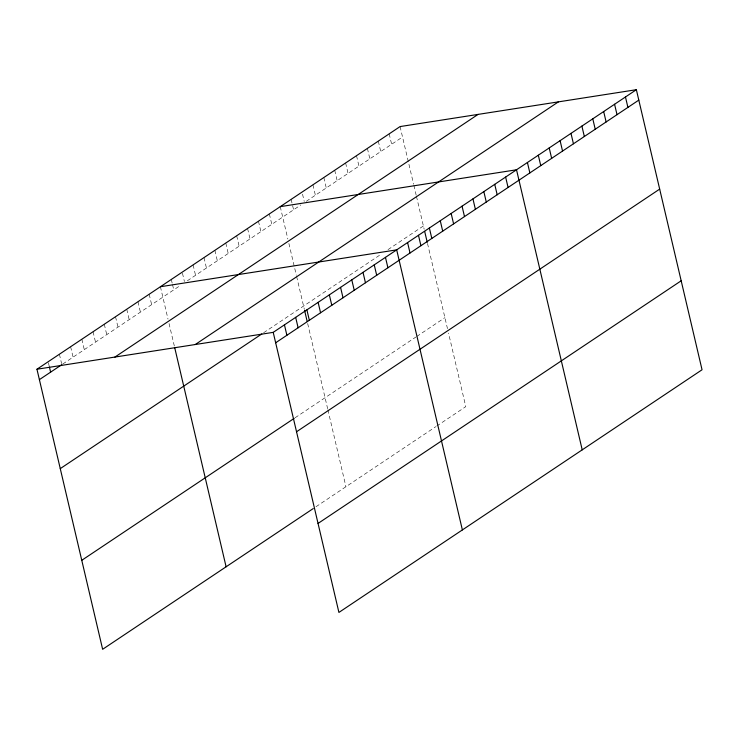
<?xml version="1.0" encoding="UTF-8"?>
<svg xmlns="http://www.w3.org/2000/svg" width="739" height="739" viewBox="0 0 739 739"><rect width="100%" height="100%" fill="white"/><g stroke="black" fill="none" stroke-linecap="round" stroke-linejoin="round"><path stroke-width="0.55" stroke-dasharray="3.69 2.77" d="M62.778 364.022L180.113 285.614M187.373 280.765L300.856 204.934M306.297 201.294L402.533 136.992M263.62 332.744L381.638 253.883M387.993 249.634L423.401 225.977M295.11 417.747L415.854 337.067M416.768 336.457L444.906 317.659M315.987 506.732L435.816 426.662M436.731 426.052L465.782 406.644L448.518 333.04M400.085 126.572L413.609 184.223M413.868 185.323L416.186 195.216M416.445 196.315L424.168 229.247M427.502 243.436L447.483 328.643M389.194 133.851L391.642 144.271M378.303 141.14L380.742 151.55M367.403 148.419L369.851 158.83M356.512 155.698L358.951 166.109M345.621 162.977L348.06 173.388M334.721 170.256L337.169 180.667M323.83 177.536L326.268 187.946M312.939 184.815L315.377 195.225M302.528 194.172L304.237 201.461M291.148 199.373L293.586 209.784M280.257 206.652L287.85 239.039M288.884 243.427L296.348 275.287M296.607 276.386L304.339 309.327M307.664 323.516L327.645 408.713M327.904 409.812L345.944 486.715M269.356 213.931L271.804 224.342M258.465 221.21L260.904 231.621M247.574 228.49L250.013 238.9M236.674 235.769L239.122 246.179M225.783 243.048L228.222 253.459M214.892 250.327L217.331 260.747M203.992 257.606L206.44 268.026M193.101 264.885L195.539 275.305M182.45 273.208L184.408 281.541M171.309 279.453L172.289 283.61M172.529 284.654L173.757 289.864M160.418 286.732L168.012 319.109M169.046 323.506L174.459 346.573M149.195 294.233L151.634 304.644M137.971 301.724L140.41 312.144M126.748 309.225L129.186 319.645M115.524 316.726L117.963 327.146M104.291 324.227L106.739 334.638M93.068 331.728L95.516 342.139M81.844 339.229L84.292 349.639M70.621 346.73L73.069 357.14M59.397 354.23L61.596 363.597M48.423 362.775L49.153 365.897"/><path stroke-width="1.11" d="M313.262 508.552L102.638 649.295L36.95 369.232L400.085 126.572L636.362 89.705L702.05 369.768L338.915 612.428L273.218 332.356L636.362 89.705M39.389 379.643L61.845 364.641M114.924 357.066L478.059 114.406M195.253 344.531L558.388 101.871M60.265 468.628L261.809 333.954M275.665 342.776L638.801 100.116M81.77 560.31L294.205 418.357M296.533 431.761L659.678 189.101M318.038 523.443L681.182 280.783M280.257 206.652L516.524 169.785L582.212 449.848M160.418 286.732L396.686 249.856L462.374 529.918M36.95 369.232L273.218 332.356M625.471 96.985L627.91 107.395M614.571 104.264L617.019 114.674M603.68 111.543L606.119 121.953M592.789 118.822L595.228 129.233M581.889 126.101L584.337 136.512M570.998 133.38L573.436 143.791M560.107 140.659L562.545 151.079M549.206 147.939L551.654 158.358M538.315 155.218L540.754 165.638M527.415 162.497L529.863 172.917M505.633 177.064L508.072 187.475M494.733 184.344L497.181 194.754M483.842 191.623L486.28 202.033M472.951 198.902L475.389 209.313M462.051 206.181L464.498 216.592M451.159 213.46L453.598 223.871M440.268 220.739L442.707 231.15M429.368 228.018L431.816 238.429M424.685 231.427L427.244 242.346M418.477 235.298L420.916 245.708M407.586 242.577L410.025 252.987M385.462 257.357L387.91 267.767M374.239 264.858L376.687 275.268M363.015 272.358L365.454 282.769M351.792 279.859L354.23 290.27M340.568 287.36L343.007 297.771M329.345 294.861L331.783 305.272M318.121 302.362L320.56 312.773M306.897 309.863L309.336 320.273M304.588 310.417L307.147 321.326M295.674 317.364L298.113 327.774M284.45 324.855L286.889 335.275M174.709 347.672L226.106 566.795M49.393 366.941L50.612 372.142"/></g></svg>
